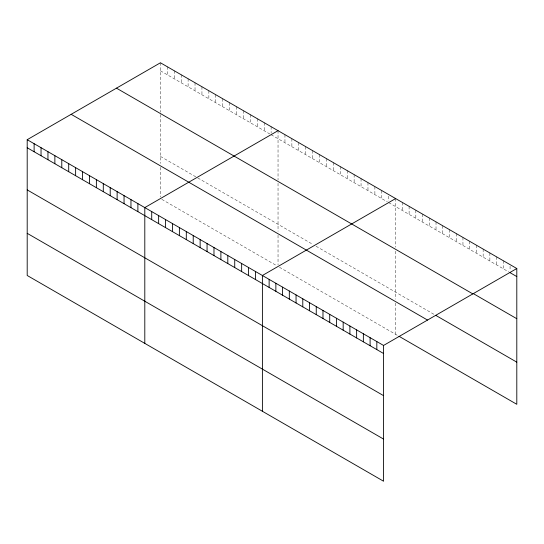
<?xml version="1.0" encoding="UTF-8"?>
<svg xmlns="http://www.w3.org/2000/svg" width="544" height="544" viewBox="0 0 544 544"><rect width="100%" height="100%" fill="white"/><g stroke="black" fill="none" stroke-linecap="round" stroke-linejoin="round"><path stroke-width="0.41" stroke-dasharray="2.72 2.04" d="M160.439 62.778L160.439 112.193M160.439 70.822L269.736 133.926M271.123 134.728L387.335 201.824M388.722 202.62L508.722 271.905M160.439 156.407L197.105 177.568M197.792 177.97L312.623 244.27M316.084 246.262L434.676 314.731M161.826 199.356L276.658 265.649M279.419 267.247L398.33 335.9M510.068 266.24L510.068 270.266M503.336 260.746L503.336 268.797M496.604 256.863L496.604 264.908M489.872 252.974L489.872 261.025M483.147 249.091L483.147 257.135M476.415 245.201L476.415 253.252M469.683 241.318L469.683 249.363M462.951 237.429L462.951 245.473M456.219 233.546L456.219 241.59M449.487 229.656L449.487 237.701M442.755 225.774L442.755 233.818M436.023 221.884L436.023 229.928M429.291 218.001L429.291 226.046M422.566 214.112L422.566 222.156M415.834 210.229L415.834 218.273M409.102 206.339L409.102 214.384M402.37 202.456L402.37 210.501M395.638 198.567L395.638 247.207M395.638 251.178L395.638 299.22M395.638 303.124L395.638 334.342M388.722 196.18L388.722 201.008M381.8 190.577L381.8 198.628M374.884 186.585L374.884 194.63M367.968 182.594L367.968 190.638M361.053 178.595L361.053 186.646M354.13 174.604L354.13 182.648M347.215 170.612L347.215 178.656M340.299 166.614L340.299 174.665M333.377 162.622L333.377 170.666M326.461 158.63L326.461 166.675M319.546 154.632L319.546 162.683M312.623 150.64L312.623 158.685M305.708 146.649L305.708 154.693M298.792 142.65L298.792 150.702M291.876 138.659L291.876 146.71M284.954 134.667L284.954 142.712M278.038 130.669L278.038 180.091M278.038 183.28L278.038 231.322M278.038 235.226L278.038 264.887M271.123 126.677L271.123 133.117M264.2 122.686L264.2 130.73M257.285 118.687L257.285 126.738M250.369 114.696L250.369 122.747M243.454 110.704L243.454 118.748M236.531 106.706L236.531 114.757M229.616 102.714L229.616 110.765M222.7 98.722L222.7 106.767M215.778 94.724L215.778 102.775M208.862 90.732L208.862 98.784M201.946 86.741L201.946 94.785M195.031 82.749L195.031 90.794M188.108 78.751L188.108 86.802M181.193 74.759L181.193 82.804M174.277 70.768L174.277 78.812M167.355 66.769L167.355 74.82M160.439 114.587L160.439 163.431M160.439 167.334L160.439 196.996"/><path stroke-width="0.82" d="M27.2 139.699L383.561 345.447L383.561 481.222L27.2 275.482L27.2 139.699L160.439 62.778L516.8 268.518L516.8 404.301L399.004 336.287M278.038 130.669L144.799 207.597L144.799 343.373M395.638 198.567L262.398 275.495L262.398 411.271M383.561 345.447L516.8 268.518M510.068 272.68L516.8 276.57M473.049 293.454L516.8 318.716M116.47 88.162L472.831 293.903M436.023 315.513L516.8 362.148M71.169 114.315L427.53 320.062M27.2 147.75L383.561 353.491M27.2 189.904L383.561 395.644M27.2 233.328L383.561 439.069M376.829 341.557L376.829 349.608M370.097 337.674L370.097 345.719M363.365 333.785L363.365 341.836M356.633 329.902L356.633 337.946M349.901 326.012L349.901 334.064M343.176 322.13L343.176 330.174M336.444 318.24L336.444 326.291M329.712 314.357L329.712 322.402M322.98 310.468L322.98 318.519M316.248 306.585L316.248 314.629M309.516 302.695L309.516 310.746M302.784 298.812L302.784 306.857M296.052 294.923L296.052 302.967M289.32 291.04L289.32 299.084M282.594 287.15L282.594 295.195M275.862 283.268L275.862 291.312M269.13 279.378L269.13 287.422M255.483 271.497L255.483 279.548M248.56 267.505L248.56 275.55M241.645 263.514L241.645 271.558M234.729 259.515L234.729 267.566M227.807 255.524L227.807 263.568M220.891 251.532L220.891 259.576M213.976 247.534L213.976 255.585M207.06 243.542L207.06 251.586M200.138 239.55L200.138 247.595M193.222 235.552L193.222 243.603M186.306 231.56L186.306 239.605M179.384 227.569L179.384 235.613M172.468 223.57L172.468 231.622M165.553 219.579L165.553 227.623M158.637 215.587L158.637 223.632M151.715 211.589L151.715 219.64M137.884 203.606L137.884 211.65M130.961 199.607L130.961 207.658M124.046 195.616L124.046 203.66M117.13 191.624L117.13 199.668M110.208 187.626L110.208 195.677M103.292 183.634L103.292 191.678M96.376 179.642L96.376 187.687M89.461 175.644L89.461 183.695M82.538 171.652L82.538 179.697M75.623 167.661L75.623 175.705M68.707 163.662L68.707 171.714M61.785 159.671L61.785 167.715M54.869 155.679L54.869 163.724M47.954 151.681L47.954 159.732M41.038 147.689L41.038 155.734M34.116 143.698L34.116 151.742"/></g></svg>
